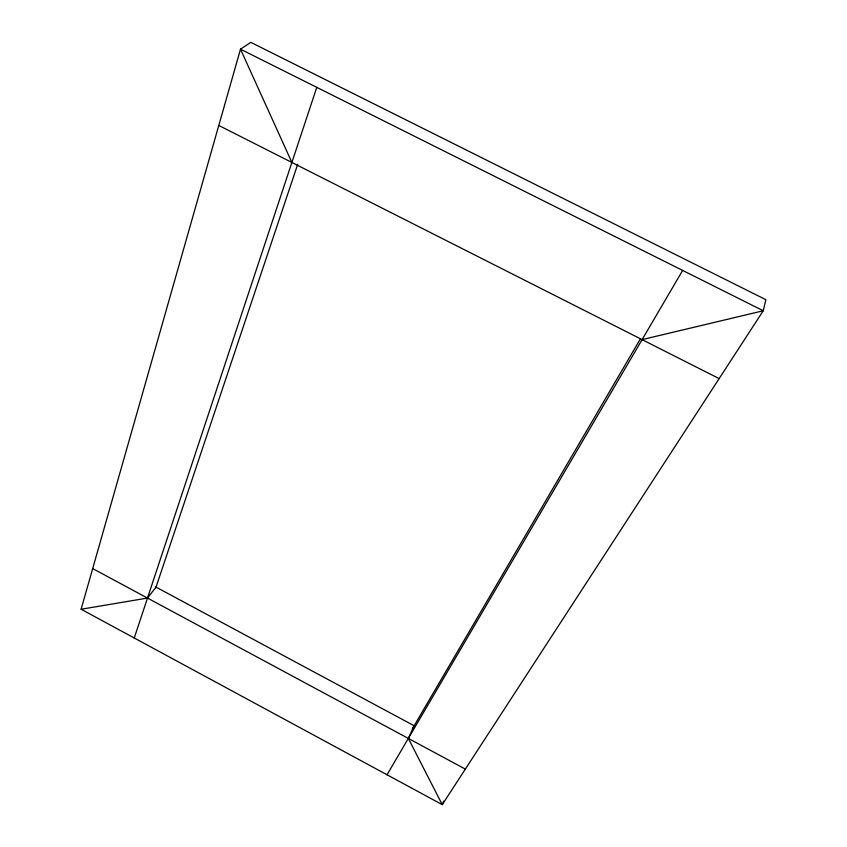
<?xml version="1.0" encoding="UTF-8"?>
<svg xmlns="http://www.w3.org/2000/svg" width="847" height="847" viewBox="0 0 847 847"><rect width="100%" height="100%" fill="white"/><g stroke="black" fill="none" stroke-linecap="round" stroke-linejoin="round"><path stroke-width="1.27" d="M81.121 609.247L240.495 49.19L250.797 42.35L765.879 299.7L763.242 310.764L442.25 804.65L81.121 609.247L147.484 598.067L156.028 587.109M134.25 637.992L316.778 87.357M155.71 588.051L297.721 164.276M443.69 801.093L442.25 804.65L408.328 738.425L414.141 725.752M412.245 728.992L640.459 338.768M387.026 774.772L682.65 270.437M642.09 339.626L763.242 310.764L240.495 49.19L291.887 162.455M218.791 125.472L719.156 378.609M155.308 586.727L414.712 726.059M92.694 568.581L465.352 769.108"/></g></svg>
